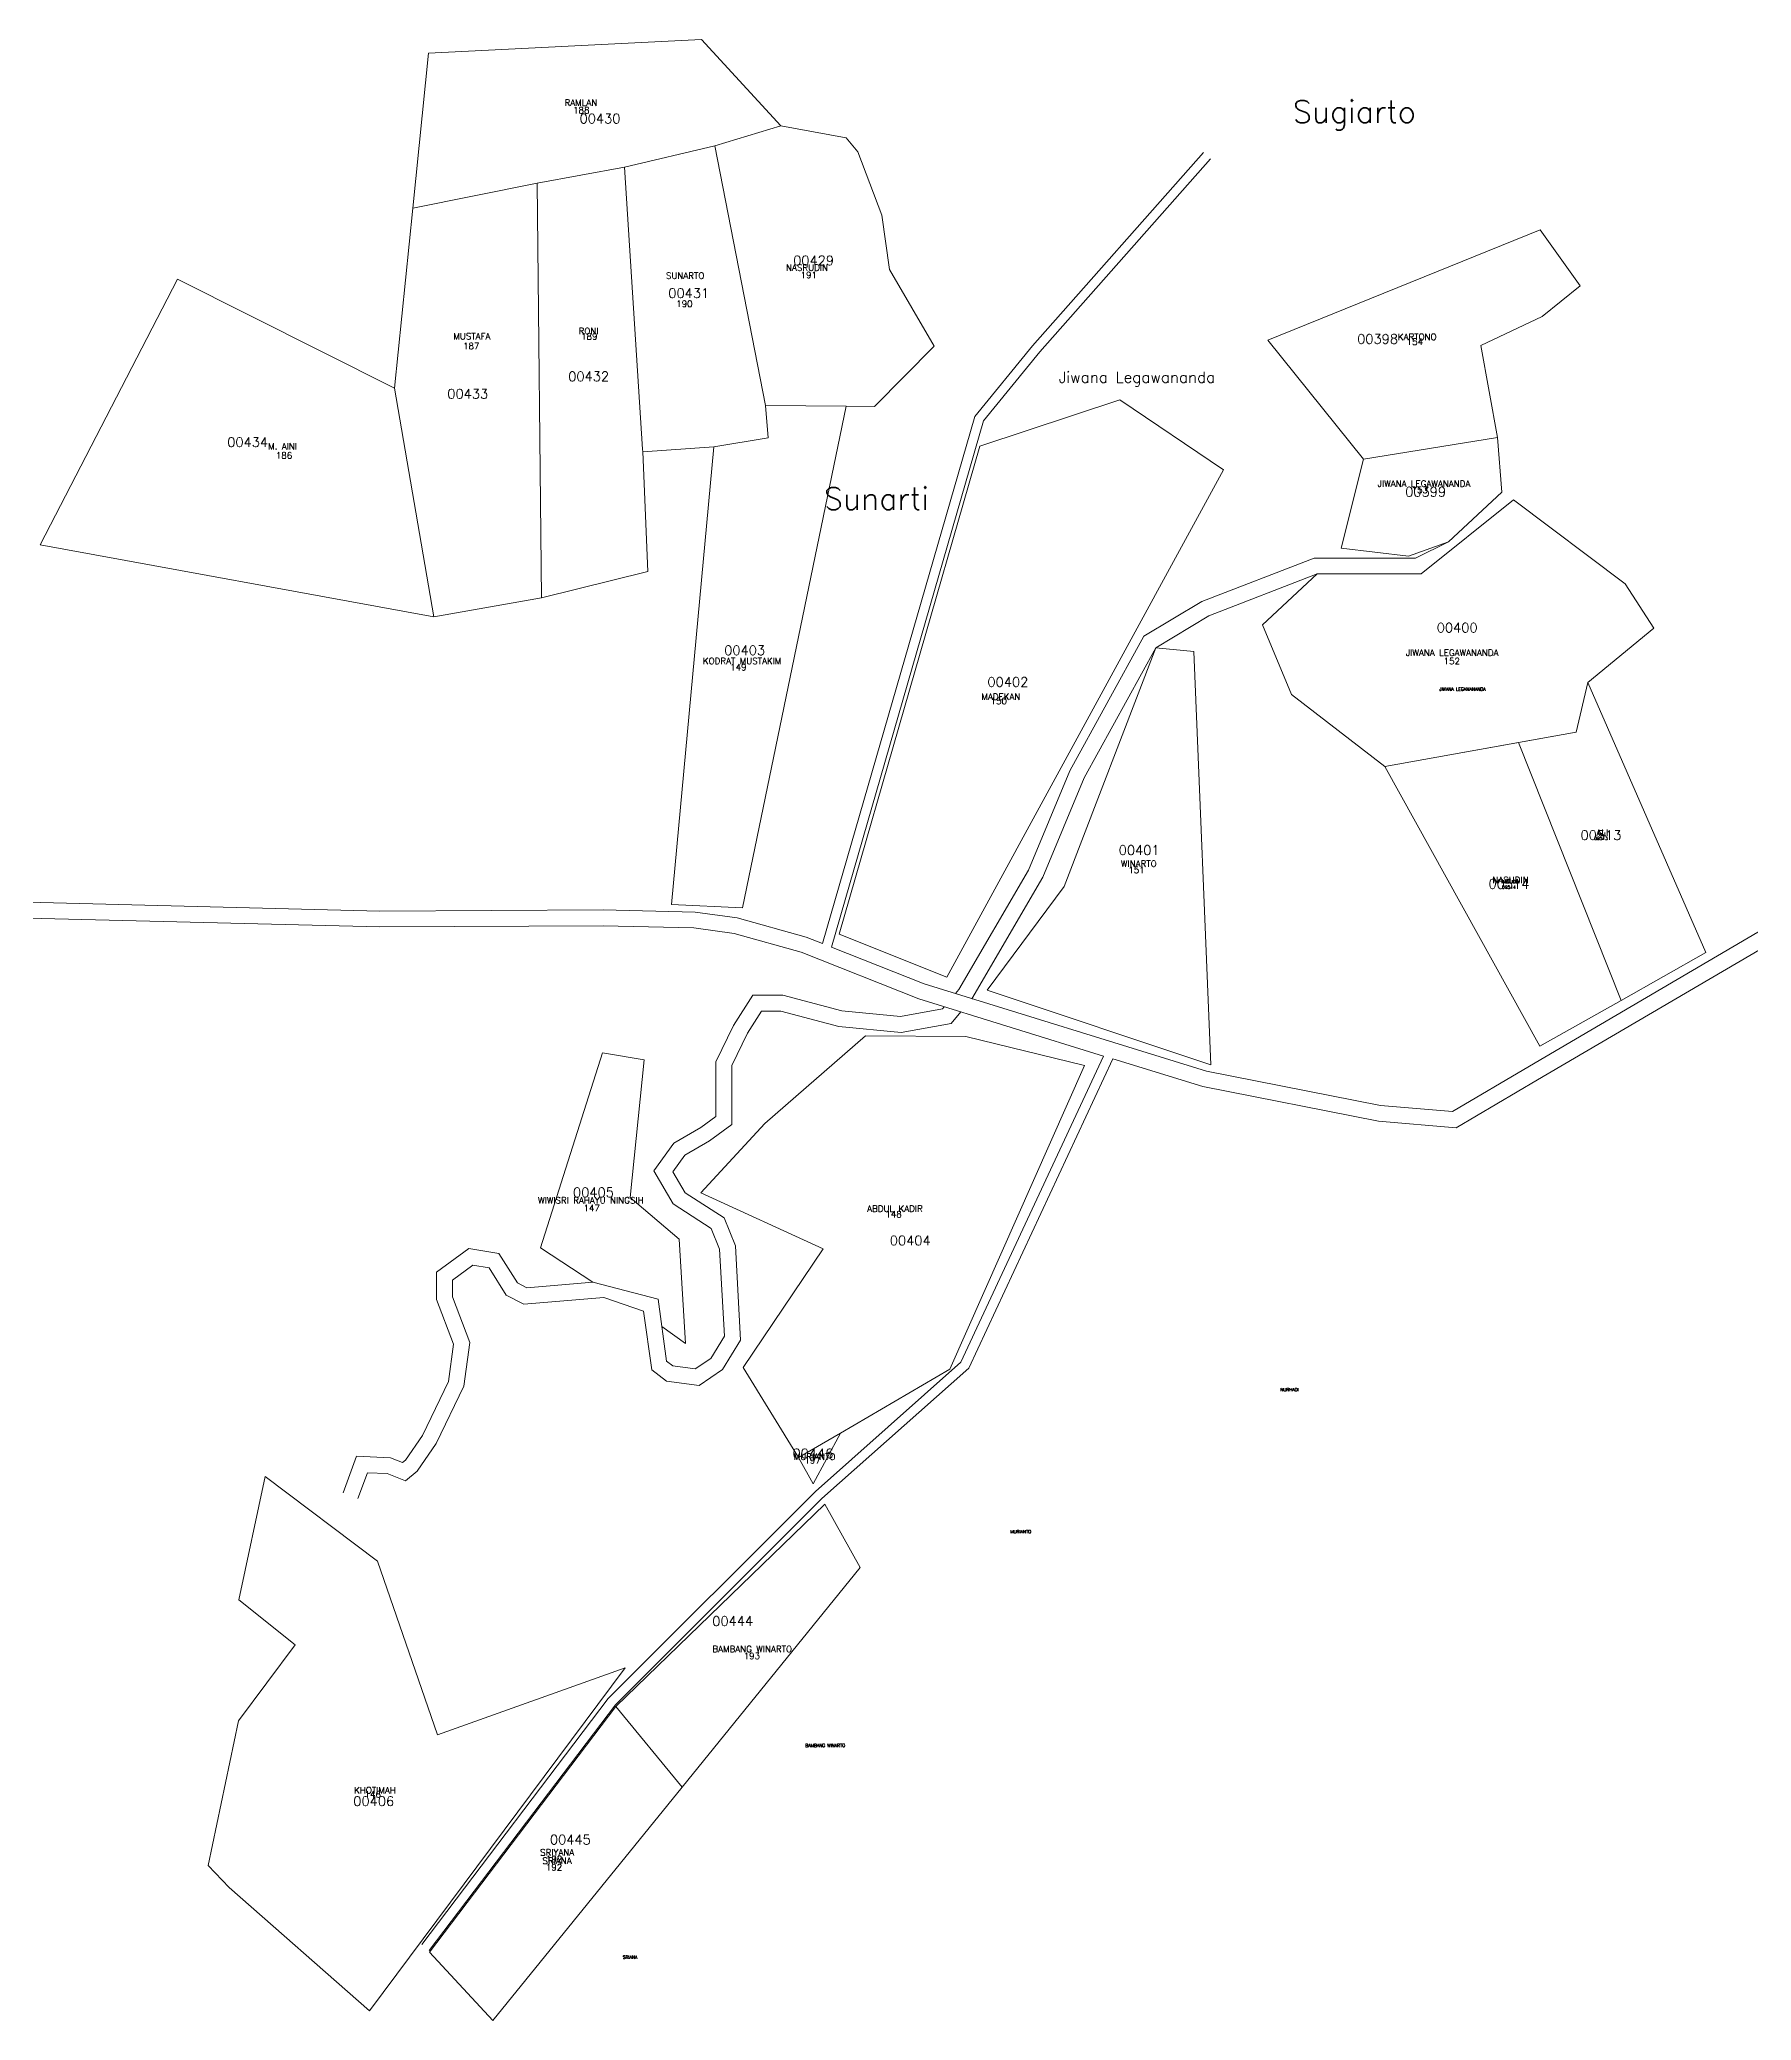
# Model space of a CAD drawing. Header units: inches. Extents: x 127149 to 132166, y 1065498 to 1071385.
# Drawn here: x 127899 to 128437, y 1068792 to 1069414 of the extents above; entities that cross this region are included whole.
import ezdxf
from ezdxf.enums import TextEntityAlignment as Align

# ---------------------------------------------------------------- set-up
doc = ezdxf.new("R2010")
doc.units = ezdxf.units.IN
doc.header["$MEASUREMENT"] = 0
for name, color, linetype in [('020100', 7, 'Continuous'), ('030100', 160, 'Continuous'), ('040100', 20, 'Continuous'), ('080201', 7, 'Continuous'), ('tn_lai', 7, 'Continuous')]:
    doc.layers.add(name, color=color, linetype=linetype)
doc.styles.add('romans', font='romans.shx')

msp = doc.modelspace()

# ---------------------------------------------------------------- linework, layer by layer
at = {"layer": '020100', "lineweight": 0}
for points in [[(128054.98, 1069369.35), (128082.45, 1069374.37), (128110.93, 1069381.13), (128131.61, 1069387.42), (128106.7, 1069414.5), (128020.89, 1069410.28), (128015.91, 1069361.46), (128054.98, 1069369.35)], [(128131.61, 1069387.42), (128110.93, 1069381.13), (128126.86, 1069299.4), (128152.18, 1069299.19), (128161.14, 1069299.12), (128179.82, 1069318.13), (128165.81, 1069342.26), (128163.36, 1069359.28), (128155.86, 1069379.2), (128152.14, 1069383.62), (128131.61, 1069387.42)], [(128110.54, 1069286.42), (128127.68, 1069289.33), (128126.86, 1069299.4), (128110.93, 1069381.13), (128082.45, 1069374.37), (128088.18, 1069285.75), (128088.24, 1069284.83), (128110.54, 1069286.42)], [(128082.45, 1069374.37), (128054.98, 1069369.35), (128056.34, 1069238.98), (128089.79, 1069247.26), (128088.24, 1069284.83), (128088.18, 1069285.75), (128082.45, 1069374.37)], [(128010.17, 1069304.9), (128022.55, 1069233), (128056.34, 1069238.98), (128054.98, 1069369.35), (128015.91, 1069361.46), (128010.17, 1069304.9)], [(128356.98, 1069289.37), (128351.68, 1069318.29), (128370.99, 1069327.47), (128382.92, 1069337.09), (128370.42, 1069354.7), (128284.74, 1069319.96), (128314.8, 1069282.57), (128356.98, 1069289.37)], [(128022.55, 1069233), (128010.17, 1069304.9), (127941.92, 1069339.2), (127898.76, 1069255.64), (128022.55, 1069233)], [(128110.54, 1069286.42), (128097.24, 1069142.53), (128119.63, 1069141.54), (128152.18, 1069299.19), (128126.86, 1069299.4), (128127.68, 1069289.33), (128110.54, 1069286.42)], [(128270.79, 1069279.18), (128238.24, 1069301.18), (128194.18, 1069286.66), (128150.01, 1069133.22), (128183.88, 1069119.71), (128270.79, 1069279.18)], [(128356.98, 1069289.37), (128314.8, 1069282.57), (128307.82, 1069254.62), (128329.03, 1069252.07), (128341.61, 1069256.55), (128358.34, 1069272.23), (128356.98, 1069289.37)], [(128361.97, 1069269.76), (128332.99, 1069246.49), (128300.22, 1069246.49), (128283.13, 1069230.44), (128292.21, 1069208.6), (128321.59, 1069185.9), (128381.73, 1069196.76), (128385.35, 1069212.37), (128406.1, 1069229.43), (128397.15, 1069243.34), (128361.97, 1069269.76)], [(128261.45, 1069222.11), (128249.56, 1069223.3), (128220.7, 1069148.2), (128196.48, 1069115.65), (128266.81, 1069092.17), (128261.45, 1069222.11)], [(128363.53, 1069193.48), (128395.82, 1069112.34), (128422.48, 1069127.43), (128385.35, 1069212.37), (128381.73, 1069196.76), (128363.53, 1069193.48)], [(128363.53, 1069193.48), (128321.59, 1069185.9), (128370.23, 1069097.99), (128395.82, 1069112.34), (128363.53, 1069193.48)], [(128150.43, 1068976.35), (128184.8, 1068996.39), (128227.08, 1069091.89), (128189.83, 1069101.05), (128158.22, 1069101.3), (128126.61, 1069073.65), (128106.5, 1069051.85), (128144.96, 1069034.3), (128119.82, 1068996.93), (128137.22, 1068968.64), (128150.43, 1068976.35)], [(128088.64, 1069093.65), (128075.56, 1069095.9), (128056.08, 1069034.57), (128072.54, 1069023.74), (128093.03, 1069018.43), (128094.23, 1069009.84), (128101.7, 1069004.53), (128099.71, 1069037.28), (128084.29, 1069050.4), (128088.64, 1069093.65)], [(128150.43, 1068976.35), (128137.22, 1068968.64), (128141.82, 1068960.41), (128150.43, 1068976.35)], [(128082.68, 1068902.52), (128023.71, 1068881.5), (128004.84, 1068936.1), (127969.48, 1068962.68), (127961.19, 1068923.95), (127978.91, 1068909.74), (127961.14, 1068885.83), (127951.58, 1068840.34), (127958.19, 1068833.42), (128002.29, 1068794.62), (128082.68, 1068902.52)], [(128100.58, 1068865.04), (128156.55, 1068934.03), (128145.51, 1068953.97), (128079.75, 1068890.36), (128100.58, 1068865.04)], [(128100.58, 1068865.04), (128079.75, 1068890.36), (128021.21, 1068813.13), (128041.06, 1068791.67), (128100.58, 1068865.04)]]:
    msp.add_lwpolyline(points, dxfattribs=at)
at = {"layer": '030100', "lineweight": 0}
for points in [[(128358.34, 1069272.23), (128341.61, 1069256.55), (128331.23, 1069251.49), (128299.29, 1069251.49), (128263.97, 1069237.85), (128245.82, 1069226.89), (128222.5, 1069184.56), (128209.53, 1069153.38), (128187.6, 1069115.81), (128186.51, 1069114.52)], [(128358.34, 1069272.23), (128341.61, 1069256.55), (128331.23, 1069251.49), (128299.29, 1069251.49), (128263.97, 1069237.85), (128245.82, 1069226.89), (128222.5, 1069184.56), (128209.53, 1069153.38), (128187.6, 1069115.81), (128186.51, 1069114.52)], [(128361.97, 1069269.76), (128332.99, 1069246.49), (128300.22, 1069246.49), (128266.18, 1069233.35), (128249.56, 1069223.3), (128227.01, 1069182.39), (128214.02, 1069151.15), (128191.7, 1069112.92)], [(128361.97, 1069269.76), (128332.99, 1069246.49), (128300.22, 1069246.49), (128266.18, 1069233.35), (128249.56, 1069223.3), (128227.01, 1069182.39), (128214.02, 1069151.15), (128191.7, 1069112.92)], [(128183.01, 1069110.37), (128182.5, 1069109.76), (128169.22, 1069107.3), (128150.8, 1069109.1), (128132.29, 1069113.99), (128122.81, 1069113.99), (128116.77, 1069104.51), (128111.25, 1069093.07), (128111.25, 1069075.88), (128106.44, 1069072.41), (128097.99, 1069067.49), (128091.7, 1069058.81), (128097.84, 1069048.37), (128109.78, 1069040.71), (128112.39, 1069034.15), (128113.93, 1069006.81), (128109.59, 1068999.84), (128104.74, 1068996.55), (128097.64, 1068997.49), (128095.74, 1068998.94), (128093.03, 1069018.43), (128072.54, 1069023.74), (128051.82, 1069022), (128048.8, 1069023.55), (128042.94, 1069032.85), (128033.52, 1069034.38), (128023.43, 1069026.93), (128023.43, 1069018.32), (128028.77, 1069004.25), (128027.11, 1068992.52), (128018.96, 1068975.57), (128013.62, 1068967.78), (128012.74, 1068967.05), (128008.89, 1068968.6), (127998.19, 1068969.03), (127993.99, 1068957.51)], [(128183.01, 1069110.37), (128182.5, 1069109.76), (128169.22, 1069107.3), (128150.8, 1069109.1), (128132.29, 1069113.99), (128122.81, 1069113.99), (128116.77, 1069104.51), (128111.25, 1069093.07), (128111.25, 1069075.88), (128106.44, 1069072.41), (128097.99, 1069067.49), (128091.7, 1069058.81), (128097.84, 1069048.37), (128109.78, 1069040.71), (128112.39, 1069034.15), (128113.93, 1069006.81), (128109.59, 1068999.84), (128104.74, 1068996.55), (128097.64, 1068997.49), (128095.74, 1068998.94), (128093.03, 1069018.43), (128072.54, 1069023.74), (128051.82, 1069022), (128048.8, 1069023.55), (128042.94, 1069032.85), (128033.52, 1069034.38), (128023.43, 1069026.93), (128023.43, 1069018.32), (128028.77, 1069004.25), (128027.11, 1068992.52), (128018.96, 1068975.57), (128013.62, 1068967.78), (128012.74, 1068967.05), (128008.89, 1068968.6), (127998.19, 1068969.03), (127993.99, 1068957.51)], [(128188.2, 1069108.77), (128185.17, 1069105.17), (128169.44, 1069102.26), (128149.91, 1069104.17), (128131.64, 1069108.99), (128125.56, 1069108.99), (128121.15, 1069102.07), (128116.25, 1069091.93), (128116.25, 1069073.32), (128109.16, 1069068.21), (128101.42, 1069063.7), (128097.67, 1069058.53), (128101.55, 1069051.93), (128113.84, 1069044.05), (128117.34, 1069035.24), (128119.01, 1069005.51), (128113.28, 1068996.3), (128105.97, 1068991.34), (128095.67, 1068992.71), (128091.07, 1068996.21), (128088.5, 1069014.7), (128076.01, 1069019.01), (128050.82, 1069016.9), (128045.3, 1069019.72), (128039.91, 1069028.28), (128034.8, 1069029.11), (128028.43, 1069024.41), (128028.43, 1069019.23), (128033.9, 1069004.82), (128031.95, 1068991.06), (128023.3, 1068973.05), (128017.35, 1068964.38), (128013.64, 1068961.29), (128007.83, 1068963.64), (128001.64, 1068963.89), (127998.69, 1068955.8)], [(128188.2, 1069108.77), (128185.17, 1069105.17), (128169.44, 1069102.26), (128149.91, 1069104.17), (128131.64, 1069108.99), (128125.56, 1069108.99), (128121.15, 1069102.07), (128116.25, 1069091.93), (128116.25, 1069073.32), (128109.16, 1069068.21), (128101.42, 1069063.7), (128097.67, 1069058.53), (128101.55, 1069051.93), (128113.84, 1069044.05), (128117.34, 1069035.24), (128119.01, 1069005.51), (128113.28, 1068996.3), (128105.97, 1068991.34), (128095.67, 1068992.71), (128091.07, 1068996.21), (128088.5, 1069014.7), (128076.01, 1069019.01), (128050.82, 1069016.9), (128045.3, 1069019.72), (128039.91, 1069028.28), (128034.8, 1069029.11), (128028.43, 1069024.41), (128028.43, 1069019.23), (128033.9, 1069004.82), (128031.95, 1068991.06), (128023.3, 1068973.05), (128017.35, 1068964.38), (128013.64, 1068961.29), (128007.83, 1068963.64), (128001.64, 1068963.89), (127998.69, 1068955.8)]]:
    msp.add_lwpolyline(points, dxfattribs=at)
at = {"layer": '040100', "lineweight": 0}
for points in [[(128144.74, 1069130.23), (128192.6, 1069296.02), (128210.74, 1069318.24), (128264.5, 1069378.97)], [(128144.74, 1069130.23), (128192.6, 1069296.02), (128210.74, 1069318.24), (128264.5, 1069378.97)], [(128147.54, 1069129.12), (128195.31, 1069294.6), (128213.03, 1069316.3), (128266.75, 1069376.99)], [(128147.54, 1069129.12), (128195.31, 1069294.6), (128213.03, 1069316.3), (128266.75, 1069376.99)], [(128702.15, 1069289.3), (128624.6, 1069239.9), (128537.57, 1069190.18), (128445.42, 1069137.68), (128367.02, 1069091.72), (128342.78, 1069077.43), (128320.21, 1069079.37), (128265.49, 1069090.12), (128176.71, 1069117.55), (128147.54, 1069129.12)], [(128702.15, 1069289.3), (128624.6, 1069239.9), (128537.57, 1069190.18), (128445.42, 1069137.68), (128367.02, 1069091.72), (128342.78, 1069077.43), (128320.21, 1069079.37), (128265.49, 1069090.12), (128176.71, 1069117.55), (128147.54, 1069129.12)], [(128704.44, 1069284.83), (128627.18, 1069235.62), (128540.05, 1069185.84), (128447.92, 1069133.35), (128369.55, 1069087.41), (128343.94, 1069072.31), (128319.52, 1069074.41), (128264.27, 1069085.27), (128236.01, 1069093.99)], [(128704.44, 1069284.83), (128627.18, 1069235.62), (128540.05, 1069185.84), (128447.92, 1069133.35), (128369.55, 1069087.41), (128343.94, 1069072.31), (128319.52, 1069074.41), (128264.27, 1069085.27), (128236.01, 1069093.99)], [(128005.53, 1069140.47), (127894.74, 1069143.3), (127819.1, 1069137.79), (127733.48, 1069134), (127715.62, 1069135.91), (127656.35, 1069146.36), (127619.08, 1069156.5)], [(128005.53, 1069140.47), (127894.74, 1069143.3), (127819.1, 1069137.79), (127733.48, 1069134), (127715.62, 1069135.91), (127656.35, 1069146.36), (127619.08, 1069156.5)], [(128005.56, 1069135.47), (127894.86, 1069138.29), (127819.39, 1069132.79), (127733.33, 1069128.99), (127714.92, 1069130.96), (127655.26, 1069141.48), (127617.77, 1069151.68)], [(128005.56, 1069135.47), (127894.86, 1069138.29), (127819.39, 1069132.79), (127733.33, 1069128.99), (127714.92, 1069130.96), (127655.26, 1069141.48), (127617.77, 1069151.68)], [(128144.74, 1069130.23), (128139.62, 1069132.26), (128117.96, 1069138.31), (128104.69, 1069140.18), (128075.81, 1069140.87), (128005.53, 1069140.47)], [(128144.74, 1069130.23), (128139.62, 1069132.26), (128117.96, 1069138.31), (128104.69, 1069140.18), (128075.81, 1069140.87), (128005.53, 1069140.47)], [(128233.12, 1069094.89), (128175.05, 1069112.83), (128138.02, 1069127.52), (128116.94, 1069133.41), (128104.28, 1069135.18), (128075.76, 1069135.87), (128005.56, 1069135.47)], [(128233.12, 1069094.89), (128175.05, 1069112.83), (128138.02, 1069127.52), (128116.94, 1069133.41), (128104.28, 1069135.18), (128075.76, 1069135.87), (128005.56, 1069135.47)], [(128233.12, 1069094.89), (128188.26, 1068998.62), (128142.52, 1068957.95), (128077.39, 1068892.89), (128018.72, 1068815.5)], [(128233.12, 1069094.89), (128188.26, 1068998.62), (128142.52, 1068957.95), (128077.39, 1068892.89), (128018.72, 1068815.5)], [(128236.01, 1069093.99), (128190.71, 1068996.79), (128144.58, 1068955.77), (128079.66, 1068890.91), (128021.11, 1068813.69)], [(128236.01, 1069093.99), (128190.71, 1068996.79), (128144.58, 1068955.77), (128079.66, 1068890.91), (128021.11, 1068813.69)]]:
    msp.add_lwpolyline(points, dxfattribs=at)

# ---------------------------------------------------------------- texts
at = {"lineweight": 0, "style": 'romans'}
for s, p in [('RAMLAN', (128068.79, 1069393.68)), ('188', (128068.9, 1069391.31)), ('NASRUDIN', (128139.87, 1069341.81)), ('SUNARTO', (128101.56, 1069339.28)), ('191', (128140.41, 1069339.49)), ('190', (128101.31, 1069330.43)), ('RONI', (128071.18, 1069321.89)), ('MUSTAFA', (128034.5, 1069320.24)), ('187', (128034.32, 1069317.14)), ('189', (128071.42, 1069320.16)), ('KARTONO', (128331.72, 1069320.03)), ('154', (128330.97, 1069318.48)), ('M. AINI', (127975, 1069285.6)), ('186', (127975.44, 1069282.74)), ('JIWANA LEGAWANANDA', (128333.85, 1069273.89)), ('153', (128332.53, 1069271.92)), ('KODRAT MUSTAKIM', (128119.48, 1069218.13)), ('149', (128118.29, 1069216.16)), ('JIWANA LEGAWANANDA', (128342.72, 1069220.71)), ('152', (128342.6, 1069218.08)), ('MADEKAN', (128200.82, 1069206.88)), ('150', (128200.17, 1069205.5)), ('ALI', (128389.93, 1069164.15)), ('WINARTO', (128244.19, 1069154.38)), ('151', (128243.47, 1069152.39)), ('NASUDIN', (128361.05, 1069149.22)), ('WIWISRI RAHAYU NINGSIH', (128071.9, 1069048.53)), ('147', (128072.17, 1069046.11)), ('ABDUL KADIR', (128167.53, 1069045.92)), ('148', (128167.07, 1069044.15)), ('MURIANTO', (128142.25, 1068967.9)), ('197', (128141.61, 1068966.8)), ('BAMBANG WINARTO', (128122.64, 1068907.44)), ('193', (128122.54, 1068905.26)), ('KHOTIMAH', (128004.03, 1068863.05)), ('146', (128003.31, 1068861.71)), ('SRIYANA', (128061.33, 1068843.46)), ('SRIANA', (128061.28, 1068840.84)), ('192', (128060.33, 1068838.82)), ('192', (128060.37, 1068841.43))]:
    msp.add_text(s, height=2, dxfattribs=at).set_placement(p, align=Align.CENTER)
at = {"layer": '080201', "lineweight": 0, "style": 'romans'}
for s, p in [('00430', (128074.79, 1069388.15)), ('00429', (128141.94, 1069343.55)), ('00431', (128102.68, 1069333.29)), ('00398', (128319.26, 1069318.86)), ('00433', (128033.21, 1069301.6)), ('00432', (128071.22, 1069307.1)), ('00434', (127964.01, 1069286.43)), ('00399', (128334.36, 1069270.83)), ('00400', (128344.29, 1069228.09)), ('00403', (128120.26, 1069220.97)), ('00402', (128203.02, 1069211.01)), ('00513', (128389.5, 1069162.84)), ('00401', (128244.3, 1069158.15)), ('00514', (128360.55, 1069147.5)), ('00405', (128072.72, 1069050.51)), ('00404', (128172.32, 1069035.39)), ('00446', (128141.74, 1068968.43)), ('00444', (128116.51, 1068915.73)), ('00406', (128003.64, 1068859.1)), ('00445', (128065.46, 1068847))]:
    msp.add_text(s, height=3, dxfattribs=at).set_placement(p, align=Align.CENTER)
at = {"layer": 'tn_lai', "lineweight": 0, "style": 'romans'}
for s, height, p in [('Sugiarto', 7, (128311.96, 1069388.36)), ('Jiwana Legawananda', 3.5, (128243.62, 1069306.58)), ('Sunarti', 7, (128161.68, 1069266.68)), ('JIWANA LEGAWANANDA', 1, (128345.97, 1069209.78)), ('00513', 1, (128389.5, 1069162.84)), ('ALI', 1, (128389.93, 1069164.15)), ('NASUDIN', 1, (128361.05, 1069149.22)), ('00514', 1, (128360.55, 1069147.5)), ('NURHADI', 1, (128291.57, 1068989.47)), ('MURIANTO', 1, (128207.08, 1068944.84)), ('BAMBANG WINARTO', 1, (128145.6, 1068877.62)), ('SRIANA', 1, (128084.24, 1068811.03))]:
    msp.add_text(s, height=height, dxfattribs=at).set_placement(p, align=Align.CENTER)

doc.saveas('drawing.dxf')
